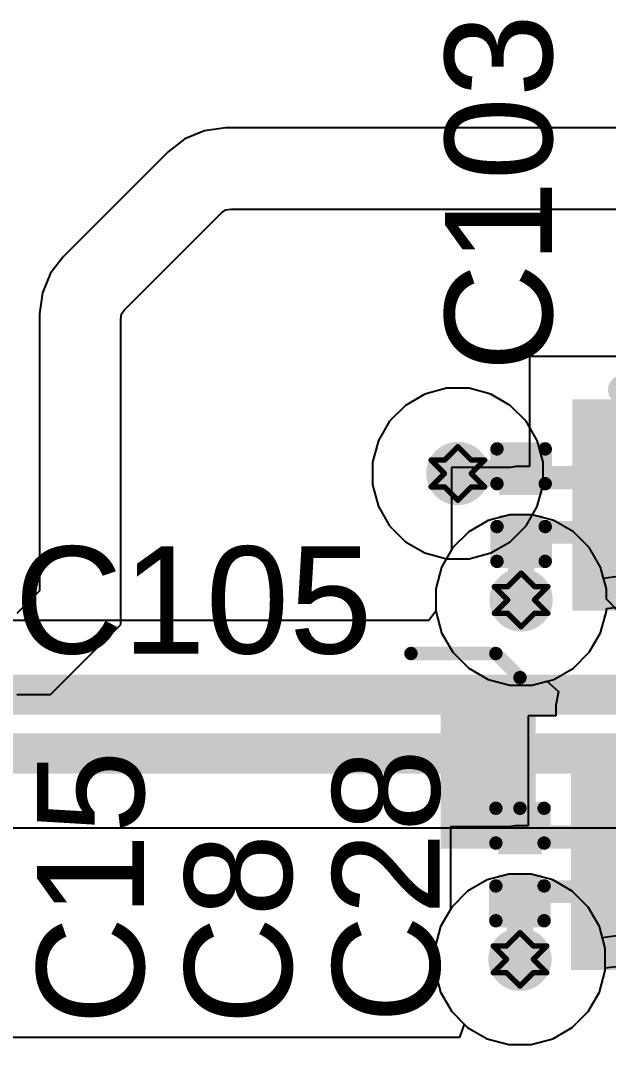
# Model space of a CAD drawing. Header units: inches. Extents: x -3 to 5437, y -3 to 5435.
# Drawn here: x 79.09 to 84.66, y 93.7 to 103.41 of the extents above; entities that cross this region are included whole.
import ezdxf

# ---------------------------------------------------------------- set-up
doc = ezdxf.new("R2010")
doc.units = ezdxf.units.IN
for name, color, linetype in [('Bottom Layer', 5, 'Continuous'), ('Drill Drawing', 1, 'Continuous'), ('GND', 16, 'Continuous'), ('PWR', 76, 'Continuous'), ('Top Layer', 1, 'Continuous'), ('Top Overlay', 2, 'Continuous'), ('Top Paste', 8, 'Continuous'), ('Top Solder', 216, 'Continuous'), ('Via Holes', 16, 'Continuous')]:
    doc.layers.add(name, color=color, linetype=linetype)
doc.styles.add('Arial', font='', dxfattribs={"height": 0.2})
doc.styles.get('Arial').set_extended_font_data('Arial')

# ---------------------------------------------------------------- blocks, each defined once
blk = doc.blocks.new('TXB0102DCUT_65')
at = {"layer": 'Top Layer'}
for points in [[(-1.95, 0.9), (-1.15, 0.9), (-1.15, 0.6), (-1.95, 0.6)], [(1.15, 0.9), (1.95, 0.9), (1.95, 0.6), (1.15, 0.6)], [(-1.95, 0.4), (-1.15, 0.4), (-1.15, 0.1), (-1.95, 0.1)], [(1.15, 0.4), (1.95, 0.4), (1.95, 0.1), (1.15, 0.1)], [(-1.95, -0.1), (-1.15, -0.1), (-1.15, -0.4), (-1.95, -0.4)], [(1.15, -0.1), (1.95, -0.1), (1.95, -0.4), (1.15, -0.4)], [(-1.95, -0.6), (-1.15, -0.6), (-1.15, -0.9), (-1.95, -0.9)], [(1.15, -0.6), (1.95, -0.6), (1.95, -0.9), (1.15, -0.9)]]:
    blk.add_hatch(color=1, dxfattribs=at).paths.add_polyline_path(points)
at = {"layer": 'Top Paste'}
for points in [[(-1.95, 0.9), (-1.15, 0.9), (-1.15, 0.6), (-1.95, 0.6)], [(1.15, 0.9), (1.95, 0.9), (1.95, 0.6), (1.15, 0.6)], [(-1.95, 0.4), (-1.15, 0.4), (-1.15, 0.1), (-1.95, 0.1)], [(1.15, 0.4), (1.95, 0.4), (1.95, 0.1), (1.15, 0.1)], [(-1.95, -0.1), (-1.15, -0.1), (-1.15, -0.4), (-1.95, -0.4)], [(1.15, -0.1), (1.95, -0.1), (1.95, -0.4), (1.15, -0.4)], [(-1.95, -0.6), (-1.15, -0.6), (-1.15, -0.9), (-1.95, -0.9)], [(1.15, -0.6), (1.95, -0.6), (1.95, -0.9), (1.15, -0.9)]]:
    blk.add_hatch(color=8, dxfattribs=at).paths.add_polyline_path(points)
at = {"layer": 'Top Solder'}
for points in [[(-2.0516, 1.0016), (-1.0484, 1.0016), (-1.0484, 0.4984), (-2.0516, 0.4984)], [(1.0484, 1.0016), (2.0516, 1.0016), (2.0516, 0.4984), (1.0484, 0.4984)], [(-2.0516, 0.5016), (-1.0484, 0.5016), (-1.0484, -0.0016), (-2.0516, -0.0016)], [(1.0484, 0.5016), (2.0516, 0.5016), (2.0516, -0.0016), (1.0484, -0.0016)], [(-2.0516, 0.0016), (-1.0484, 0.0016), (-1.0484, -0.5016), (-2.0516, -0.5016)], [(1.0484, 0.0016), (2.0516, 0.0016), (2.0516, -0.5016), (1.0484, -0.5016)], [(-2.0516, -0.4984), (-1.0484, -0.4984), (-1.0484, -1.0016), (-2.0516, -1.0016)], [(1.0484, -0.4984), (2.0516, -0.4984), (2.0516, -1.0016), (1.0484, -1.0016)]]:
    blk.add_hatch(color=216, dxfattribs=at).paths.add_polyline_path(points)
at = {"layer": 'Top Overlay'}
for points in [[(-1.5367, 1.0922, 0.2, 0.2, 1), (-1.6129, 1.0922, 0.2, 0.2, 1)], [(-1.6629, 1.0922, 0.1, 0.1, 1), (-1.5629, 1.0922, 0.1, 0.1, 1)], [(-1.5867, 1.0922, 0.1, 0.1, 1), (-1.4867, 1.0922, 0.1, 0.1, 1)], [(-1.0732, 1.0414, 0.0635, 0.0635, 1), (-1.0096, 1.0414, 0.0635, 0.0635, 1)], [(0.9334, 1.0414, 0.0635, 0.0635, 1), (0.997, 1.0414, 0.0635, 0.0635, 1)], [(-1.0732, -1.0414, 0.0635, 0.0635, 1), (-1.0096, -1.0414, 0.0635, 0.0635, 1)], [(0.9334, -1.0414, 0.0635, 0.0635, 1), (0.997, -1.0414, 0.0635, 0.0635, 1)]]:
    blk.add_lwpolyline(points, format="xyseb", close=True, dxfattribs=at)
for points in [[(-1.0414, 1.0414, 0.127, 0.127, 0), (0.9652, 1.0414, 0.127, 0.127, 0)], [(-1.0414, -1.0414, 0.127, 0.127, 0), (0.9652, -1.0414, 0.127, 0.127, 0)]]:
    blk.add_lwpolyline(points, format="xyseb", dxfattribs=at)
blk = doc.blocks.new('CAP_0201_73')
at = {"layer": 'Top Layer'}
for points in [[(-0.45, 0.15), (-0.15, 0.15), (-0.15, -0.15), (-0.45, -0.15)], [(0.15, 0.15), (0.45, 0.15), (0.45, -0.15), (0.15, -0.15)]]:
    blk.add_hatch(color=1, dxfattribs=at).paths.add_polyline_path(points)
at = {"layer": 'Top Paste'}
for points in [[(-0.45, 0.15), (-0.15, 0.15), (-0.15, -0.15), (-0.45, -0.15)], [(0.15, 0.15), (0.45, 0.15), (0.45, -0.15), (0.15, -0.15)]]:
    blk.add_hatch(color=8, dxfattribs=at).paths.add_polyline_path(points)
at = {"layer": 'Top Solder'}
for points in [[(-0.505, 0.205), (-0.095, 0.205), (-0.095, -0.205), (-0.505, -0.205)], [(0.095, 0.205), (0.505, 0.205), (0.505, -0.205), (0.095, -0.205)]]:
    blk.add_hatch(color=216, dxfattribs=at).paths.add_polyline_path(points)
at = {"layer": 'Top Overlay'}
for points in [[(-0.5334, 0.2286, 0.127, 0.127, 0), (-0.5334, -0.2286, 0.127, 0.127, 0)], [(-0.5334, 0.2286, 0.127, 0.127, 0), (-0.2032, 0.2286, 0.127, 0.127, 0)], [(0.2032, 0.2286, 0.127, 0.127, 0), (0.5334, 0.2286, 0.127, 0.127, 0)], [(0.5334, 0.2286, 0.127, 0.127, 0), (0.5334, -0.2286, 0.127, 0.127, 0)], [(-0.5334, -0.2286, 0.127, 0.127, 0), (-0.2032, -0.2286, 0.127, 0.127, 0)], [(0.2032, -0.2286, 0.127, 0.127, 0), (0.5334, -0.2286, 0.127, 0.127, 0)]]:
    blk.add_lwpolyline(points, format="xyseb", dxfattribs=at)
for points in [[(-0.5651, 0.2286, 0.0635, 0.0635, 1), (-0.5016, 0.2286, 0.0635, 0.0635, 1)], [(-0.5651, 0.2286, 0.0635, 0.0635, 1), (-0.5016, 0.2286, 0.0635, 0.0635, 1)], [(-0.2349, 0.2286, 0.0635, 0.0635, 1), (-0.1714, 0.2286, 0.0635, 0.0635, 1)], [(0.1714, 0.2286, 0.0635, 0.0635, 1), (0.2349, 0.2286, 0.0635, 0.0635, 1)], [(0.5016, 0.2286, 0.0635, 0.0635, 1), (0.5651, 0.2286, 0.0635, 0.0635, 1)], [(0.5016, 0.2286, 0.0635, 0.0635, 1), (0.5651, 0.2286, 0.0635, 0.0635, 1)], [(-0.5651, -0.2286, 0.0635, 0.0635, 1), (-0.5016, -0.2286, 0.0635, 0.0635, 1)], [(-0.5651, -0.2286, 0.0635, 0.0635, 1), (-0.5016, -0.2286, 0.0635, 0.0635, 1)], [(-0.2349, -0.2286, 0.0635, 0.0635, 1), (-0.1714, -0.2286, 0.0635, 0.0635, 1)], [(0.1714, -0.2286, 0.0635, 0.0635, 1), (0.2349, -0.2286, 0.0635, 0.0635, 1)], [(0.5016, -0.2286, 0.0635, 0.0635, 1), (0.5651, -0.2286, 0.0635, 0.0635, 1)], [(0.5016, -0.2286, 0.0635, 0.0635, 1), (0.5651, -0.2286, 0.0635, 0.0635, 1)]]:
    blk.add_lwpolyline(points, format="xyseb", close=True, dxfattribs=at)
blk = doc.blocks.new('TXB0102DCUT_74')
at = {"layer": 'Top Layer'}
for points in [[(-1.95, 0.9), (-1.15, 0.9), (-1.15, 0.6), (-1.95, 0.6)], [(1.15, 0.9), (1.95, 0.9), (1.95, 0.6), (1.15, 0.6)], [(-1.95, 0.4), (-1.15, 0.4), (-1.15, 0.1), (-1.95, 0.1)], [(1.15, 0.4), (1.95, 0.4), (1.95, 0.1), (1.15, 0.1)], [(-1.95, -0.1), (-1.15, -0.1), (-1.15, -0.4), (-1.95, -0.4)], [(1.15, -0.1), (1.95, -0.1), (1.95, -0.4), (1.15, -0.4)], [(-1.95, -0.6), (-1.15, -0.6), (-1.15, -0.9), (-1.95, -0.9)], [(1.15, -0.6), (1.95, -0.6), (1.95, -0.9), (1.15, -0.9)]]:
    blk.add_hatch(color=1, dxfattribs=at).paths.add_polyline_path(points)
at = {"layer": 'Top Paste'}
for points in [[(-1.95, 0.9), (-1.15, 0.9), (-1.15, 0.6), (-1.95, 0.6)], [(1.15, 0.9), (1.95, 0.9), (1.95, 0.6), (1.15, 0.6)], [(-1.95, 0.4), (-1.15, 0.4), (-1.15, 0.1), (-1.95, 0.1)], [(1.15, 0.4), (1.95, 0.4), (1.95, 0.1), (1.15, 0.1)], [(-1.95, -0.1), (-1.15, -0.1), (-1.15, -0.4), (-1.95, -0.4)], [(1.15, -0.1), (1.95, -0.1), (1.95, -0.4), (1.15, -0.4)], [(-1.95, -0.6), (-1.15, -0.6), (-1.15, -0.9), (-1.95, -0.9)], [(1.15, -0.6), (1.95, -0.6), (1.95, -0.9), (1.15, -0.9)]]:
    blk.add_hatch(color=8, dxfattribs=at).paths.add_polyline_path(points)
at = {"layer": 'Top Solder'}
for points in [[(-2.0516, 1.0016), (-1.0484, 1.0016), (-1.0484, 0.4984), (-2.0516, 0.4984)], [(1.0484, 1.0016), (2.0516, 1.0016), (2.0516, 0.4984), (1.0484, 0.4984)], [(-2.0516, 0.5016), (-1.0484, 0.5016), (-1.0484, -0.0016), (-2.0516, -0.0016)], [(1.0484, 0.5016), (2.0516, 0.5016), (2.0516, -0.0016), (1.0484, -0.0016)], [(-2.0516, 0.0016), (-1.0484, 0.0016), (-1.0484, -0.5016), (-2.0516, -0.5016)], [(1.0484, 0.0016), (2.0516, 0.0016), (2.0516, -0.5016), (1.0484, -0.5016)], [(-2.0516, -0.4984), (-1.0484, -0.4984), (-1.0484, -1.0016), (-2.0516, -1.0016)], [(1.0484, -0.4984), (2.0516, -0.4984), (2.0516, -1.0016), (1.0484, -1.0016)]]:
    blk.add_hatch(color=216, dxfattribs=at).paths.add_polyline_path(points)
at = {"layer": 'Top Overlay'}
for points in [[(-1.5367, 1.0922, 0.2, 0.2, 1), (-1.6129, 1.0922, 0.2, 0.2, 1)], [(-1.6629, 1.0922, 0.1, 0.1, 1), (-1.5629, 1.0922, 0.1, 0.1, 1)], [(-1.5867, 1.0922, 0.1, 0.1, 1), (-1.4867, 1.0922, 0.1, 0.1, 1)], [(-1.0732, 1.0414, 0.0635, 0.0635, 1), (-1.0096, 1.0414, 0.0635, 0.0635, 1)], [(0.9334, 1.0414, 0.0635, 0.0635, 1), (0.997, 1.0414, 0.0635, 0.0635, 1)], [(-1.0732, -1.0414, 0.0635, 0.0635, 1), (-1.0096, -1.0414, 0.0635, 0.0635, 1)], [(0.9334, -1.0414, 0.0635, 0.0635, 1), (0.997, -1.0414, 0.0635, 0.0635, 1)]]:
    blk.add_lwpolyline(points, format="xyseb", close=True, dxfattribs=at)
for points in [[(-1.0414, 1.0414, 0.127, 0.127, 0), (0.9652, 1.0414, 0.127, 0.127, 0)], [(-1.0414, -1.0414, 0.127, 0.127, 0), (0.9652, -1.0414, 0.127, 0.127, 0)]]:
    blk.add_lwpolyline(points, format="xyseb", dxfattribs=at)
blk = doc.blocks.new('CAP_0201_216')
at = {"layer": 'Top Layer'}
for points in [[(-0.45, 0.15), (-0.15, 0.15), (-0.15, -0.15), (-0.45, -0.15)], [(0.15, 0.15), (0.45, 0.15), (0.45, -0.15), (0.15, -0.15)]]:
    blk.add_hatch(color=1, dxfattribs=at).paths.add_polyline_path(points)
at = {"layer": 'Top Paste'}
for points in [[(-0.45, 0.15), (-0.15, 0.15), (-0.15, -0.15), (-0.45, -0.15)], [(0.15, 0.15), (0.45, 0.15), (0.45, -0.15), (0.15, -0.15)]]:
    blk.add_hatch(color=8, dxfattribs=at).paths.add_polyline_path(points)
at = {"layer": 'Top Solder'}
for points in [[(-0.505, 0.205), (-0.095, 0.205), (-0.095, -0.205), (-0.505, -0.205)], [(0.095, 0.205), (0.505, 0.205), (0.505, -0.205), (0.095, -0.205)]]:
    blk.add_hatch(color=216, dxfattribs=at).paths.add_polyline_path(points)
at = {"layer": 'Top Overlay'}
for points in [[(-0.5334, 0.2286, 0.127, 0.127, 0), (-0.5334, -0.2286, 0.127, 0.127, 0)], [(-0.5334, 0.2286, 0.127, 0.127, 0), (-0.2032, 0.2286, 0.127, 0.127, 0)], [(0.2032, 0.2286, 0.127, 0.127, 0), (0.5334, 0.2286, 0.127, 0.127, 0)], [(0.5334, 0.2286, 0.127, 0.127, 0), (0.5334, -0.2286, 0.127, 0.127, 0)], [(-0.5334, -0.2286, 0.127, 0.127, 0), (-0.2032, -0.2286, 0.127, 0.127, 0)], [(0.2032, -0.2286, 0.127, 0.127, 0), (0.5334, -0.2286, 0.127, 0.127, 0)]]:
    blk.add_lwpolyline(points, format="xyseb", dxfattribs=at)
for points in [[(-0.5651, 0.2286, 0.0635, 0.0635, 1), (-0.5016, 0.2286, 0.0635, 0.0635, 1)], [(-0.5651, 0.2286, 0.0635, 0.0635, 1), (-0.5016, 0.2286, 0.0635, 0.0635, 1)], [(-0.2349, 0.2286, 0.0635, 0.0635, 1), (-0.1714, 0.2286, 0.0635, 0.0635, 1)], [(0.1714, 0.2286, 0.0635, 0.0635, 1), (0.2349, 0.2286, 0.0635, 0.0635, 1)], [(0.5016, 0.2286, 0.0635, 0.0635, 1), (0.5651, 0.2286, 0.0635, 0.0635, 1)], [(0.5016, 0.2286, 0.0635, 0.0635, 1), (0.5651, 0.2286, 0.0635, 0.0635, 1)], [(-0.5651, -0.2286, 0.0635, 0.0635, 1), (-0.5016, -0.2286, 0.0635, 0.0635, 1)], [(-0.5651, -0.2286, 0.0635, 0.0635, 1), (-0.5016, -0.2286, 0.0635, 0.0635, 1)], [(-0.2349, -0.2286, 0.0635, 0.0635, 1), (-0.1714, -0.2286, 0.0635, 0.0635, 1)], [(0.1714, -0.2286, 0.0635, 0.0635, 1), (0.2349, -0.2286, 0.0635, 0.0635, 1)], [(0.5016, -0.2286, 0.0635, 0.0635, 1), (0.5651, -0.2286, 0.0635, 0.0635, 1)], [(0.5016, -0.2286, 0.0635, 0.0635, 1), (0.5651, -0.2286, 0.0635, 0.0635, 1)]]:
    blk.add_lwpolyline(points, format="xyseb", close=True, dxfattribs=at)

msp = doc.modelspace()

# ---------------------------------------------------------------- hatches: boundary and pattern name
at = {"layer": 'Bottom Layer'}
h = msp.add_hatch(color=5, dxfattribs=at)
edge = h.paths.add_edge_path()
edge.add_arc((83.2313, 99.1106), 0.3, 0, 360)
h = msp.add_hatch(color=5, dxfattribs=at)
edge = h.paths.add_edge_path()
edge.add_arc((83.8305, 97.9114), 0.3, 0, 360)
h = msp.add_hatch(color=5, dxfattribs=at)
edge = h.paths.add_edge_path()
edge.add_arc((83.82, 94.5033), 0.3, 0, 360)
at = {"layer": 'GND'}
h = msp.add_hatch(color=16, dxfattribs=at)
edge = h.paths.add_edge_path()
edge.add_arc((83.2313, 99.1106), 0.3, 0, 360)
h = msp.add_hatch(color=16, dxfattribs=at)
edge = h.paths.add_edge_path()
edge.add_arc((83.8305, 97.9114), 0.3, 0, 360)
h = msp.add_hatch(color=16, dxfattribs=at)
edge = h.paths.add_edge_path()
edge.add_arc((83.82, 94.5033), 0.3, 0, 360)
at = {"layer": 'PWR'}
h = msp.add_hatch(color=76, dxfattribs=at)
edge = h.paths.add_edge_path()
edge.add_arc((83.2313, 99.1106), 0.3, 0, 360)
h = msp.add_hatch(color=76, dxfattribs=at)
edge = h.paths.add_edge_path()
edge.add_arc((83.8305, 97.9114), 0.3, 0, 360)
h = msp.add_hatch(color=76, dxfattribs=at)
edge = h.paths.add_edge_path()
edge.add_arc((83.82, 94.5033), 0.3, 0, 360)
at = {"layer": 'Top Layer'}
h = msp.add_hatch(color=1, dxfattribs=at)
edge = h.paths.add_edge_path()
edge.add_arc((83.2313, 99.1106), 0.3, 0, 360)
for points in [[(84.7329, 99.1824), (83.781, 99.1824), (83.781, 98.9606), (84.7329, 98.9606)], [(84.8171, 98.6606), (83.781, 98.6606), (83.781, 98.4452), (84.8171, 98.4452)], [(83.0671, 95.5525), (83.97, 95.5525), (83.97, 97.0132), (83.0671, 97.0132)], [(84.7224, 95.7743), (83.7706, 95.7743), (83.7706, 95.5525), (84.7224, 95.5525)], [(84.8066, 95.2525), (83.7706, 95.2525), (83.7706, 95.0371), (84.8066, 95.0371)]]:
    msp.add_hatch(color=1, dxfattribs=at).paths.add_polyline_path(points)
h = msp.add_hatch(color=1, dxfattribs=at)
edge = h.paths.add_edge_path()
edge.add_arc((83.8305, 97.9114), 0.3, 0, 360)
h = msp.add_hatch(color=1, dxfattribs=at)
edge = h.paths.add_edge_path()
edge.add_arc((83.82, 94.5033), 0.3, 0, 360)
at = {"layer": 'Via Holes'}
h = msp.add_hatch(color=7, dxfattribs=at)
edge = h.paths.add_edge_path()
edge.add_arc((83.2313, 99.1106), 0.15, 0, 360)
h = msp.add_hatch(color=7, dxfattribs=at)
edge = h.paths.add_edge_path()
edge.add_arc((83.8305, 97.9114), 0.15, 0, 360)
h = msp.add_hatch(color=7, dxfattribs=at)
edge = h.paths.add_edge_path()
edge.add_arc((83.82, 94.5033), 0.15, 0, 360)

# ---------------------------------------------------------------- linework, layer by layer
at = {"layer": 'Bottom Layer'}
for p, q in [((83.7241, 98.7194), (83.5186, 98.6643)), ((83.9369, 98.7194), (83.7241, 98.7194)), ((84.1424, 98.6643), (83.9369, 98.7194)), ((83.5186, 98.6643), (83.3344, 98.5579)), ((84.3266, 98.5579), (84.1424, 98.6643)), ((83.3344, 98.5579), (83.1839, 98.4075)), ((84.477, 98.4075), (84.3266, 98.5579)), ((83.1839, 98.4075), (83.0775, 98.2232)), ((84.5834, 98.2232), (84.477, 98.4075)), ((83.0775, 98.2232), (83.0225, 98.0177)), ((84.6385, 98.0177), (84.5834, 98.2232)), ((83.0225, 98.0177), (83.0225, 97.805)), ((84.6385, 97.9181), (84.6385, 98.0177)), ((84.7467, 97.8089), (84.6385, 97.9181)), ((83.0225, 97.805), (82.9555, 97.7177)), ((82.9555, 97.7177), (75.3317, 97.7177)), ((74.661, 95.7499), (86.4164, 95.7499)), ((83.7136, 95.3113), (83.5081, 95.2562)), ((83.9264, 95.3113), (83.7136, 95.3113)), ((84.1319, 95.2562), (83.9264, 95.3113)), ((83.5081, 95.2562), (83.3239, 95.1498)), ((84.3161, 95.1498), (84.1319, 95.2562)), ((83.3239, 95.1498), (83.1734, 94.9994)), ((84.4666, 94.9994), (84.3161, 95.1498)), ((83.1734, 94.9994), (83.0671, 94.8152)), ((84.5729, 94.8152), (84.4666, 94.9994)), ((83.0671, 94.8152), (83.012, 94.6097)), ((84.628, 94.6097), (84.5729, 94.8152)), ((83.012, 94.6097), (83.012, 94.3969)), ((84.628, 94.3969), (84.628, 94.6097)), ((83.012, 94.3969), (83.0671, 94.1914)), ((84.5729, 94.1914), (84.628, 94.3969)), ((83.0671, 94.1914), (83.1734, 94.0072)), ((84.4666, 94.0072), (84.5729, 94.1914)), ((83.1734, 94.0072), (83.3239, 93.8567)), ((84.3161, 93.8567), (84.4666, 94.0072)), ((83.3239, 93.8567), (83.5081, 93.7503)), ((84.1319, 93.7503), (84.3161, 93.8567)), ((83.5081, 93.7503), (83.7136, 93.6953)), ((83.9264, 93.6953), (84.1319, 93.7503)), ((83.7136, 93.6953), (83.9264, 93.6953))]:
    msp.add_line(p, q, dxfattribs=at)
for points in [[(75.0399, 97.0132, 0.381, 0.381, 0), (85.2657, 97.0132, 0.381, 0.381, 0)], [(74.661, 96.4544, 0.381, 0.381, 0), (88.3244, 96.4544, 0.381, 0.381, 0)]]:
    msp.add_lwpolyline(points, format="xyseb", dxfattribs=at)
at = {"layer": 'Drill Drawing'}
for points in [[(83.1043, 99.2376, 0.0508, 0.0508, 0), (83.2313, 99.3646, 0.0508, 0.0508, 0)], [(83.2313, 99.3646, 0.0508, 0.0508, 0), (83.3583, 99.2376, 0.0508, 0.0508, 0)], [(82.9773, 99.2376, 0.0508, 0.0508, 0), (83.1043, 99.1106, 0.0508, 0.0508, 0)], [(82.9773, 99.2376, 0.0508, 0.0508, 0), (83.1043, 99.2376, 0.0508, 0.0508, 0)], [(83.3583, 99.2376, 0.0508, 0.0508, 0), (83.4853, 99.2376, 0.0508, 0.0508, 0)], [(83.3583, 99.1106, 0.0508, 0.0508, 0), (83.4853, 99.2376, 0.0508, 0.0508, 0)], [(82.9773, 98.9836, 0.0508, 0.0508, 0), (83.1043, 99.1106, 0.0508, 0.0508, 0)], [(83.3583, 99.1106, 0.0508, 0.0508, 0), (83.4853, 98.9836, 0.0508, 0.0508, 0)], [(82.9773, 98.9836, 0.0508, 0.0508, 0), (83.1043, 98.9836, 0.0508, 0.0508, 0)], [(83.1043, 98.9836, 0.0508, 0.0508, 0), (83.2313, 98.8566, 0.0508, 0.0508, 0)], [(83.2313, 98.8566, 0.0508, 0.0508, 0), (83.3583, 98.9836, 0.0508, 0.0508, 0)], [(83.3583, 98.9836, 0.0508, 0.0508, 0), (83.4853, 98.9836, 0.0508, 0.0508, 0)], [(83.7035, 98.0384, 0.0508, 0.0508, 0), (83.8305, 98.1654, 0.0508, 0.0508, 0)], [(83.8305, 98.1654, 0.0508, 0.0508, 0), (83.9575, 98.0384, 0.0508, 0.0508, 0)], [(83.5765, 98.0384, 0.0508, 0.0508, 0), (83.7035, 97.9114, 0.0508, 0.0508, 0)], [(83.5765, 98.0384, 0.0508, 0.0508, 0), (83.7035, 98.0384, 0.0508, 0.0508, 0)], [(83.9575, 98.0384, 0.0508, 0.0508, 0), (84.0845, 98.0384, 0.0508, 0.0508, 0)], [(83.9575, 97.9114, 0.0508, 0.0508, 0), (84.0845, 98.0384, 0.0508, 0.0508, 0)], [(83.5765, 97.7844, 0.0508, 0.0508, 0), (83.7035, 97.9114, 0.0508, 0.0508, 0)], [(83.9575, 97.9114, 0.0508, 0.0508, 0), (84.0845, 97.7844, 0.0508, 0.0508, 0)], [(83.5765, 97.7844, 0.0508, 0.0508, 0), (83.7035, 97.7844, 0.0508, 0.0508, 0)], [(83.7035, 97.7844, 0.0508, 0.0508, 0), (83.8305, 97.6574, 0.0508, 0.0508, 0)], [(83.8305, 97.6574, 0.0508, 0.0508, 0), (83.9575, 97.7844, 0.0508, 0.0508, 0)], [(83.9575, 97.7844, 0.0508, 0.0508, 0), (84.0845, 97.7844, 0.0508, 0.0508, 0)], [(83.693, 94.6303, 0.0508, 0.0508, 0), (83.82, 94.7573, 0.0508, 0.0508, 0)], [(83.82, 94.7573, 0.0508, 0.0508, 0), (83.947, 94.6303, 0.0508, 0.0508, 0)], [(83.566, 94.6303, 0.0508, 0.0508, 0), (83.693, 94.5033, 0.0508, 0.0508, 0)], [(83.566, 94.6303, 0.0508, 0.0508, 0), (83.693, 94.6303, 0.0508, 0.0508, 0)], [(83.947, 94.6303, 0.0508, 0.0508, 0), (84.074, 94.6303, 0.0508, 0.0508, 0)], [(83.947, 94.5033, 0.0508, 0.0508, 0), (84.074, 94.6303, 0.0508, 0.0508, 0)], [(83.566, 94.3763, 0.0508, 0.0508, 0), (83.693, 94.5033, 0.0508, 0.0508, 0)], [(83.947, 94.5033, 0.0508, 0.0508, 0), (84.074, 94.3763, 0.0508, 0.0508, 0)], [(83.566, 94.3763, 0.0508, 0.0508, 0), (83.693, 94.3763, 0.0508, 0.0508, 0)], [(83.693, 94.3763, 0.0508, 0.0508, 0), (83.82, 94.2493, 0.0508, 0.0508, 0)], [(83.82, 94.2493, 0.0508, 0.0508, 0), (83.947, 94.3763, 0.0508, 0.0508, 0)], [(83.947, 94.3763, 0.0508, 0.0508, 0), (84.074, 94.3763, 0.0508, 0.0508, 0)]]:
    msp.add_lwpolyline(points, format="xyseb", dxfattribs=at)
for points in [[(83.2186, 99.3646, 0.0254, 0.0254, 1), (83.244, 99.3646, 0.0254, 0.0254, 1)], [(83.2186, 99.3646, 0.0254, 0.0254, 1), (83.244, 99.3646, 0.0254, 0.0254, 1)], [(82.9646, 99.2376, 0.0254, 0.0254, 1), (82.99, 99.2376, 0.0254, 0.0254, 1)], [(82.9646, 99.2376, 0.0254, 0.0254, 1), (82.99, 99.2376, 0.0254, 0.0254, 1)], [(83.0916, 99.2376, 0.0254, 0.0254, 1), (83.117, 99.2376, 0.0254, 0.0254, 1)], [(83.0916, 99.2376, 0.0254, 0.0254, 1), (83.117, 99.2376, 0.0254, 0.0254, 1)], [(83.3456, 99.2376, 0.0254, 0.0254, 1), (83.371, 99.2376, 0.0254, 0.0254, 1)], [(83.3456, 99.2376, 0.0254, 0.0254, 1), (83.371, 99.2376, 0.0254, 0.0254, 1)], [(83.4726, 99.2376, 0.0254, 0.0254, 1), (83.498, 99.2376, 0.0254, 0.0254, 1)], [(83.4726, 99.2376, 0.0254, 0.0254, 1), (83.498, 99.2376, 0.0254, 0.0254, 1)], [(83.0916, 99.1106, 0.0254, 0.0254, 1), (83.117, 99.1106, 0.0254, 0.0254, 1)], [(83.0916, 99.1106, 0.0254, 0.0254, 1), (83.117, 99.1106, 0.0254, 0.0254, 1)], [(83.3456, 99.1106, 0.0254, 0.0254, 1), (83.371, 99.1106, 0.0254, 0.0254, 1)], [(83.3456, 99.1106, 0.0254, 0.0254, 1), (83.371, 99.1106, 0.0254, 0.0254, 1)], [(82.9646, 98.9836, 0.0254, 0.0254, 1), (82.99, 98.9836, 0.0254, 0.0254, 1)], [(82.9646, 98.9836, 0.0254, 0.0254, 1), (82.99, 98.9836, 0.0254, 0.0254, 1)], [(83.0916, 98.9836, 0.0254, 0.0254, 1), (83.117, 98.9836, 0.0254, 0.0254, 1)], [(83.0916, 98.9836, 0.0254, 0.0254, 1), (83.117, 98.9836, 0.0254, 0.0254, 1)], [(83.3456, 98.9836, 0.0254, 0.0254, 1), (83.371, 98.9836, 0.0254, 0.0254, 1)], [(83.3456, 98.9836, 0.0254, 0.0254, 1), (83.371, 98.9836, 0.0254, 0.0254, 1)], [(83.4726, 98.9836, 0.0254, 0.0254, 1), (83.498, 98.9836, 0.0254, 0.0254, 1)], [(83.4726, 98.9836, 0.0254, 0.0254, 1), (83.498, 98.9836, 0.0254, 0.0254, 1)], [(83.2186, 98.8566, 0.0254, 0.0254, 1), (83.244, 98.8566, 0.0254, 0.0254, 1)], [(83.2186, 98.8566, 0.0254, 0.0254, 1), (83.244, 98.8566, 0.0254, 0.0254, 1)], [(83.8178, 98.1654, 0.0254, 0.0254, 1), (83.8432, 98.1654, 0.0254, 0.0254, 1)], [(83.8178, 98.1654, 0.0254, 0.0254, 1), (83.8432, 98.1654, 0.0254, 0.0254, 1)], [(83.5638, 98.0384, 0.0254, 0.0254, 1), (83.5892, 98.0384, 0.0254, 0.0254, 1)], [(83.5638, 98.0384, 0.0254, 0.0254, 1), (83.5892, 98.0384, 0.0254, 0.0254, 1)], [(83.6908, 98.0384, 0.0254, 0.0254, 1), (83.7162, 98.0384, 0.0254, 0.0254, 1)], [(83.6908, 98.0384, 0.0254, 0.0254, 1), (83.7162, 98.0384, 0.0254, 0.0254, 1)], [(83.9448, 98.0384, 0.0254, 0.0254, 1), (83.9702, 98.0384, 0.0254, 0.0254, 1)], [(83.9448, 98.0384, 0.0254, 0.0254, 1), (83.9702, 98.0384, 0.0254, 0.0254, 1)], [(84.0718, 98.0384, 0.0254, 0.0254, 1), (84.0972, 98.0384, 0.0254, 0.0254, 1)], [(84.0718, 98.0384, 0.0254, 0.0254, 1), (84.0972, 98.0384, 0.0254, 0.0254, 1)], [(83.6908, 97.9114, 0.0254, 0.0254, 1), (83.7162, 97.9114, 0.0254, 0.0254, 1)], [(83.6908, 97.9114, 0.0254, 0.0254, 1), (83.7162, 97.9114, 0.0254, 0.0254, 1)], [(83.9448, 97.9114, 0.0254, 0.0254, 1), (83.9702, 97.9114, 0.0254, 0.0254, 1)], [(83.9448, 97.9114, 0.0254, 0.0254, 1), (83.9702, 97.9114, 0.0254, 0.0254, 1)], [(83.5638, 97.7844, 0.0254, 0.0254, 1), (83.5892, 97.7844, 0.0254, 0.0254, 1)], [(83.5638, 97.7844, 0.0254, 0.0254, 1), (83.5892, 97.7844, 0.0254, 0.0254, 1)], [(83.6908, 97.7844, 0.0254, 0.0254, 1), (83.7162, 97.7844, 0.0254, 0.0254, 1)], [(83.6908, 97.7844, 0.0254, 0.0254, 1), (83.7162, 97.7844, 0.0254, 0.0254, 1)], [(83.9448, 97.7844, 0.0254, 0.0254, 1), (83.9702, 97.7844, 0.0254, 0.0254, 1)], [(83.9448, 97.7844, 0.0254, 0.0254, 1), (83.9702, 97.7844, 0.0254, 0.0254, 1)], [(84.0718, 97.7844, 0.0254, 0.0254, 1), (84.0972, 97.7844, 0.0254, 0.0254, 1)], [(84.0718, 97.7844, 0.0254, 0.0254, 1), (84.0972, 97.7844, 0.0254, 0.0254, 1)], [(83.8178, 97.6574, 0.0254, 0.0254, 1), (83.8432, 97.6574, 0.0254, 0.0254, 1)], [(83.8178, 97.6574, 0.0254, 0.0254, 1), (83.8432, 97.6574, 0.0254, 0.0254, 1)], [(83.8073, 94.7573, 0.0254, 0.0254, 1), (83.8327, 94.7573, 0.0254, 0.0254, 1)], [(83.8073, 94.7573, 0.0254, 0.0254, 1), (83.8327, 94.7573, 0.0254, 0.0254, 1)], [(83.5533, 94.6303, 0.0254, 0.0254, 1), (83.5787, 94.6303, 0.0254, 0.0254, 1)], [(83.5533, 94.6303, 0.0254, 0.0254, 1), (83.5787, 94.6303, 0.0254, 0.0254, 1)], [(83.6803, 94.6303, 0.0254, 0.0254, 1), (83.7057, 94.6303, 0.0254, 0.0254, 1)], [(83.6803, 94.6303, 0.0254, 0.0254, 1), (83.7057, 94.6303, 0.0254, 0.0254, 1)], [(83.9343, 94.6303, 0.0254, 0.0254, 1), (83.9597, 94.6303, 0.0254, 0.0254, 1)], [(83.9343, 94.6303, 0.0254, 0.0254, 1), (83.9597, 94.6303, 0.0254, 0.0254, 1)], [(84.0613, 94.6303, 0.0254, 0.0254, 1), (84.0867, 94.6303, 0.0254, 0.0254, 1)], [(84.0613, 94.6303, 0.0254, 0.0254, 1), (84.0867, 94.6303, 0.0254, 0.0254, 1)], [(83.6803, 94.5033, 0.0254, 0.0254, 1), (83.7057, 94.5033, 0.0254, 0.0254, 1)], [(83.6803, 94.5033, 0.0254, 0.0254, 1), (83.7057, 94.5033, 0.0254, 0.0254, 1)], [(83.9343, 94.5033, 0.0254, 0.0254, 1), (83.9597, 94.5033, 0.0254, 0.0254, 1)], [(83.9343, 94.5033, 0.0254, 0.0254, 1), (83.9597, 94.5033, 0.0254, 0.0254, 1)], [(83.5533, 94.3763, 0.0254, 0.0254, 1), (83.5787, 94.3763, 0.0254, 0.0254, 1)], [(83.5533, 94.3763, 0.0254, 0.0254, 1), (83.5787, 94.3763, 0.0254, 0.0254, 1)], [(83.6803, 94.3763, 0.0254, 0.0254, 1), (83.7057, 94.3763, 0.0254, 0.0254, 1)], [(83.6803, 94.3763, 0.0254, 0.0254, 1), (83.7057, 94.3763, 0.0254, 0.0254, 1)], [(83.9343, 94.3763, 0.0254, 0.0254, 1), (83.9597, 94.3763, 0.0254, 0.0254, 1)], [(83.9343, 94.3763, 0.0254, 0.0254, 1), (83.9597, 94.3763, 0.0254, 0.0254, 1)], [(84.0613, 94.3763, 0.0254, 0.0254, 1), (84.0867, 94.3763, 0.0254, 0.0254, 1)], [(84.0613, 94.3763, 0.0254, 0.0254, 1), (84.0867, 94.3763, 0.0254, 0.0254, 1)], [(83.8073, 94.2493, 0.0254, 0.0254, 1), (83.8327, 94.2493, 0.0254, 0.0254, 1)], [(83.8073, 94.2493, 0.0254, 0.0254, 1), (83.8327, 94.2493, 0.0254, 0.0254, 1)]]:
    msp.add_lwpolyline(points, format="xyseb", close=True, dxfattribs=at)
at = {"layer": 'GND'}
for p, q in [((83.7241, 98.7194), (83.5186, 98.6643)), ((83.9369, 98.7194), (83.7241, 98.7194)), ((84.1424, 98.6643), (83.9369, 98.7194)), ((83.5186, 98.6643), (83.3344, 98.5579)), ((84.3266, 98.5579), (84.1424, 98.6643)), ((83.3344, 98.5579), (83.1839, 98.4075)), ((84.477, 98.4075), (84.3266, 98.5579)), ((83.1839, 98.4075), (83.0775, 98.2232)), ((84.5834, 98.2232), (84.477, 98.4075)), ((83.0775, 98.2232), (83.0225, 98.0177)), ((84.6122, 98.1158), (84.5834, 98.2232)), ((84.8154, 98.1426), (84.6122, 98.1158)), ((83.0225, 98.0177), (83.0225, 97.805)), ((83.0225, 97.805), (83.0775, 97.5995)), ((84.5834, 97.5995), (84.6385, 97.805)), ((84.6385, 97.8302), (84.8417, 97.8569)), ((84.6385, 97.805), (84.6385, 97.8302)), ((83.0775, 97.5995), (83.1839, 97.4152)), ((84.477, 97.4152), (84.5834, 97.5995)), ((83.1839, 97.4152), (83.3344, 97.2648)), ((84.3266, 97.2648), (84.477, 97.4152)), ((83.3344, 97.2648), (83.5186, 97.1584)), ((84.1424, 97.1584), (84.3266, 97.2648)), ((83.5186, 97.1584), (83.7241, 97.1034)), ((83.9369, 97.1034), (84.1424, 97.1584)), ((83.7241, 97.1034), (83.9369, 97.1034)), ((83.7136, 95.3113), (83.5081, 95.2562)), ((83.9264, 95.3113), (83.7136, 95.3113)), ((84.1319, 95.2562), (83.9264, 95.3113)), ((83.5081, 95.2562), (83.3239, 95.1498)), ((84.3161, 95.1498), (84.1319, 95.2562)), ((83.3239, 95.1498), (83.1734, 94.9994)), ((84.4666, 94.9994), (84.3161, 95.1498)), ((83.1734, 94.9994), (83.0671, 94.8152)), ((84.5729, 94.8152), (84.4666, 94.9994)), ((83.0671, 94.8152), (83.012, 94.6097)), ((84.6017, 94.7077), (84.5729, 94.8152)), ((84.8049, 94.7345), (84.6017, 94.7077)), ((83.012, 94.6097), (83.012, 94.3969)), ((84.628, 94.4221), (84.8312, 94.4488)), ((84.628, 94.3969), (84.628, 94.4221)), ((83.012, 94.3969), (83.0671, 94.1914)), ((84.5729, 94.1914), (84.628, 94.3969)), ((83.0671, 94.1914), (83.1734, 94.0072)), ((84.4666, 94.0072), (84.5729, 94.1914)), ((83.1734, 94.0072), (83.3239, 93.8567)), ((84.3161, 93.8567), (84.4666, 94.0072)), ((83.3239, 93.8567), (83.5081, 93.7503)), ((84.1319, 93.7503), (84.3161, 93.8567)), ((83.5081, 93.7503), (83.7136, 93.6953)), ((83.9264, 93.6953), (84.1319, 93.7503)), ((83.7136, 93.6953), (83.9264, 93.6953))]:
    msp.add_line(p, q, dxfattribs=at)
at = {"layer": 'PWR'}
for p, q in [((80.8291, 102.3612), (80.6438, 102.2844)), ((81.0281, 102.3873), (80.8291, 102.3612)), ((87.9348, 102.3873), (81.0281, 102.3873)), ((80.6438, 102.2844), (80.4846, 102.1622)), ((80.4846, 102.1622), (79.4919, 101.1696)), ((80.9924, 101.5832), (81.0307, 101.6125)), ((81.0307, 101.6125), (81.0784, 101.6188)), ((81.0784, 101.6188), (87.8985, 101.6188)), ((80.071, 100.6617), (80.9924, 101.5832)), ((79.4919, 101.1696), (79.3698, 101.0104)), ((79.3698, 101.0104), (79.293, 100.825)), ((79.293, 100.825), (79.2668, 100.6261)), ((79.2668, 100.6261), (79.2668, 97.9968)), ((80.0354, 100.5757), (80.0417, 100.6235)), ((80.0417, 100.6235), (80.071, 100.6617)), ((80.0354, 97.6785), (80.0354, 100.5757)), ((82.9194, 99.8635), (82.7352, 99.7571)), ((83.1249, 99.9186), (82.9194, 99.8635)), ((83.3377, 99.9186), (83.1249, 99.9186)), ((83.5432, 99.8635), (83.3377, 99.9186)), ((83.7274, 99.7571), (83.5432, 99.8635)), ((82.7352, 99.7571), (82.5847, 99.6067)), ((83.8778, 99.6067), (83.7274, 99.7571)), ((82.5847, 99.6067), (82.4783, 99.4224)), ((83.9842, 99.4224), (83.8778, 99.6067)), ((82.4783, 99.4224), (82.4233, 99.2169)), ((84.0393, 99.2169), (83.9842, 99.4224)), ((82.4233, 99.2169), (82.4233, 99.0042)), ((84.0393, 99.0042), (84.0393, 99.2169)), ((82.4233, 99.0042), (82.4783, 98.7987)), ((83.9842, 98.7987), (84.0393, 99.0042)), ((82.4783, 98.7987), (82.5847, 98.6144)), ((83.8778, 98.6144), (83.9842, 98.7987)), ((82.5847, 98.6144), (82.7352, 98.464)), ((83.7274, 98.464), (83.8778, 98.6144)), ((82.7352, 98.464), (82.9194, 98.3576)), ((83.5432, 98.3576), (83.7274, 98.464)), ((82.9194, 98.3576), (83.1249, 98.3026)), ((83.1249, 98.3026), (83.3377, 98.3026)), ((83.3377, 98.3026), (83.5432, 98.3576)), ((79.2668, 97.9968), (79.0518, 97.7818)), ((79.8103, 97.4534), (80.0354, 97.6785)), ((79.3701, 97.0132), (79.8103, 97.4533)), ((79.8103, 97.4533), (79.8103, 97.4534)), ((79.8103, 97.4533), (79.8103, 97.4533)), ((79.0518, 97.0132), (79.3701, 97.0132))]:
    msp.add_line(p, q, dxfattribs=at)
at = {"layer": 'Top Layer'}
for p, q in [((85.1471, 100.2194), (83.9091, 100.2194)), ((83.9091, 100.2194), (83.9091, 99.1785)), ((83.731, 99.1686), (83.1725, 99.1686)), ((83.1725, 99.1686), (83.1725, 98.3877)), ((83.781, 99.1785), (83.731, 99.1686)), ((83.9091, 99.1785), (83.781, 99.1785)), ((83.1725, 98.3877), (83.0775, 98.2232)), ((83.0775, 98.2232), (83.0225, 98.0177)), ((83.0225, 98.0177), (83.0225, 97.805)), ((83.0225, 97.805), (83.0775, 97.5995)), ((83.0775, 97.5995), (83.1839, 97.4152)), ((83.1839, 97.4152), (83.3344, 97.2648)), ((83.3344, 97.2648), (83.5186, 97.1584)), ((83.5186, 97.1584), (83.7241, 97.1034)), ((83.9369, 97.1034), (84.0746, 97.1403)), ((84.0746, 97.1403), (84.1848, 97.0431)), ((83.7241, 97.1034), (83.9369, 97.1034)), ((84.1848, 97.0431), (84.1592, 96.9144)), ((84.1592, 96.9144), (84.1592, 96.8113)), ((84.1592, 96.8113), (83.8986, 96.8113)), ((83.8986, 96.8113), (83.8986, 95.7704)), ((83.7205, 95.7605), (83.162, 95.7605)), ((83.162, 95.7605), (83.162, 94.9796)), ((83.7706, 95.7704), (83.7205, 95.7605)), ((83.8986, 95.7704), (83.7706, 95.7704)), ((83.162, 94.9796), (83.0671, 94.8152)), ((83.0671, 94.8152), (83.012, 94.6097)), ((83.012, 94.6097), (83.012, 94.3969)), ((83.012, 94.3969), (83.0671, 94.1914)), ((83.0671, 94.1914), (83.1734, 94.0072)), ((83.1734, 94.0072), (83.2914, 93.8892)), ((83.2914, 93.8892), (83.2454, 93.7622)), ((83.2454, 93.7622), (74.891, 93.7622))]:
    msp.add_line(p, q, dxfattribs=at)
for points in [[(83.2313, 99.1106, 0.254, 0.254, 0), (83.8305, 99.1106, 0.254, 0.254, 0)], [(83.8305, 97.9114, 0.254, 0.254, 0), (83.8305, 98.5106, 0.254, 0.254, 0)], [(83.82, 94.5033, 0.254, 0.254, 0), (83.82, 95.1025, 0.254, 0.254, 0)]]:
    msp.add_lwpolyline(points, format="xyseb", dxfattribs=at)
for points in [[(83.1678, 99.1106, 0.127, 0.127, 1), (83.2948, 99.1106, 0.127, 0.127, 1)], [(83.767, 99.1106, 0.127, 0.127, 1), (83.894, 99.1106, 0.127, 0.127, 1)], [(83.767, 98.5106, 0.127, 0.127, 1), (83.894, 98.5106, 0.127, 0.127, 1)], [(83.767, 97.9114, 0.127, 0.127, 1), (83.894, 97.9114, 0.127, 0.127, 1)], [(83.7565, 95.1025, 0.127, 0.127, 1), (83.8835, 95.1025, 0.127, 0.127, 1)], [(83.7565, 94.5033, 0.127, 0.127, 1), (83.8835, 94.5033, 0.127, 0.127, 1)]]:
    msp.add_lwpolyline(points, format="xyseb", close=True, dxfattribs=at)
at = {"layer": 'Top Overlay'}
for points in [[(82.7868, 97.4035, 0.127, 0.127, 0), (83.5914, 97.4035, 0.127, 0.127, 0)], [(83.5914, 97.4035, 0.127, 0.127, 0), (83.82, 97.1749, 0.127, 0.127, 0)], [(83.82, 95.9359, 0.127, 0.127, 0), (83.82, 97.1749, 0.127, 0.127, 0)]]:
    msp.add_lwpolyline(points, format="xyseb", dxfattribs=at)
for points in [[(82.755, 97.4035, 0.0635, 0.0635, 1), (82.8185, 97.4035, 0.0635, 0.0635, 1)], [(83.5597, 97.4035, 0.0635, 0.0635, 1), (83.6231, 97.4035, 0.0635, 0.0635, 1)], [(83.5597, 97.4035, 0.0635, 0.0635, 1), (83.6231, 97.4035, 0.0635, 0.0635, 1)], [(83.7882, 97.1749, 0.0635, 0.0635, 1), (83.8517, 97.1749, 0.0635, 0.0635, 1)], [(83.7882, 97.1749, 0.0635, 0.0635, 1), (83.8517, 97.1749, 0.0635, 0.0635, 1)], [(83.7882, 95.9359, 0.0635, 0.0635, 1), (83.8517, 95.9359, 0.0635, 0.0635, 1)]]:
    msp.add_lwpolyline(points, format="xyseb", close=True, dxfattribs=at)

# ---------------------------------------------------------------- block references
for name, p in [('TXB0102DCUT_65', (86.3671, 98.8114)), ('TXB0102DCUT_74', (86.3566, 95.4033))]:
    msp.add_blockref(name, p)
at = {"rotation": 90}
for name, p in [('CAP_0201_216', (83.8305, 98.8106)), ('CAP_0201_73', (83.82, 95.4025))]:
    msp.add_blockref(name, p, dxfattribs=at)

# ---------------------------------------------------------------- texts
at = {"layer": 'Top Overlay', "style": 'Arial'}
for s, p in [('C103', (84.1246, 100.0766)), ('C28', (83.0578, 93.8958)), ('C15', (80.2568, 93.8811)), ('C8', (81.6575, 93.8811))]:
    msp.add_text(s, height=1.016, rotation=90, dxfattribs=at).set_placement(p)
msp.add_text('C105', height=1.016, dxfattribs=at).set_placement((79.0281, 97.4035))

doc.saveas('drawing.dxf')
